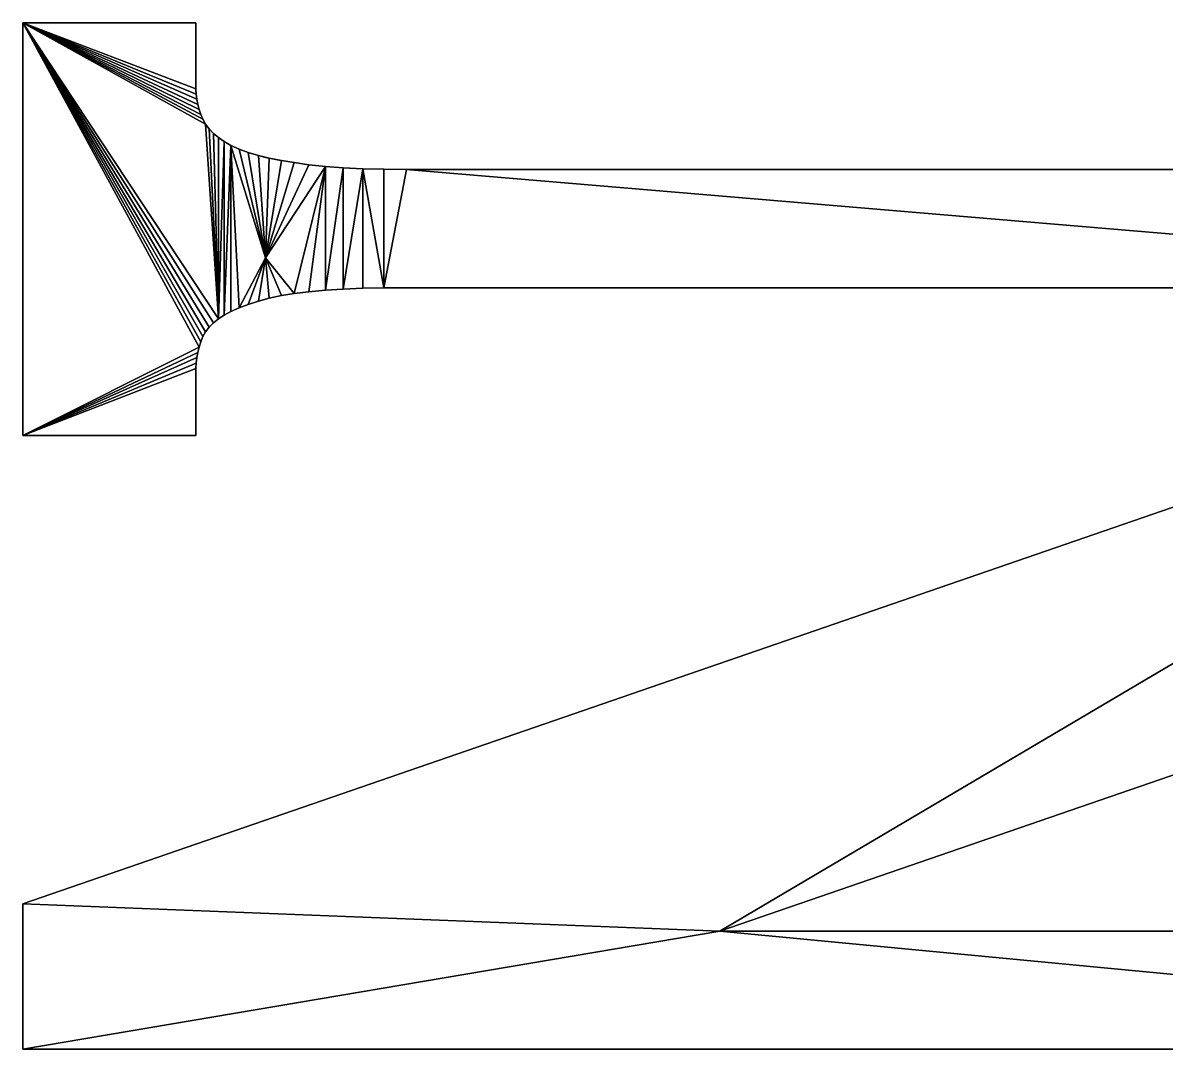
# Model space of a CAD drawing. Header units: inches. Extents: x 62 to 1153, y 3 to 780.
# Drawn here: x 405.471 to 408.956, y 211.148 to 214.278 of the extents above; entities that cross this region are included whole.
import ezdxf

# ---------------------------------------------------------------- set-up
doc = ezdxf.new("R2010")
doc.units = ezdxf.units.IN
doc.header["$MEASUREMENT"] = 0
doc.layers.add('ConstLine', color=6, linetype='Continuous')
doc.layers.add('ObjLayer', color=2, linetype='Continuous')

msp = doc.modelspace()

# ---------------------------------------------------------------- linework, layer by layer
at = {"layer": 'ConstLine'}
for points in [[(405.9979, 214.2776, 5), (405.4709, 214.2776, 5), (405.9979, 214.0766, 5)], [(406.0009, 214.0446, 5), (405.9989, 214.0606, 5), (405.4709, 214.2776, 5)], [(406.0009, 214.0446, 5), (405.4709, 214.2776, 5), (406.0039, 214.0286, 5)], [(406.0129, 213.9986, 5), (406.0079, 214.0136, 5), (405.4709, 214.2776, 5)], [(406.0039, 214.0286, 5), (405.4709, 214.2776, 5), (406.0079, 214.0136, 5)], [(406.0199, 213.9836, 5), (406.0129, 213.9986, 5), (405.4709, 214.2776, 5)], [(406.0279, 213.9686, 5), (406.0199, 213.9836, 5), (405.4709, 214.2776, 5)], [(405.4709, 214.2776, 5), (406.0669, 213.3746, 5), (406.0279, 213.9686, 5)], [(405.9989, 214.0606, 5), (405.9979, 214.0766, 5), (405.4709, 214.2776, 5)], [(406.0279, 213.3356, 5), (406.0389, 213.3496, 5), (405.4709, 214.2776, 5)], [(406.0519, 213.3626, 5), (406.0669, 213.3746, 5), (405.4709, 214.2776, 5)], [(406.0389, 213.3496, 5), (406.0519, 213.3626, 5), (405.4709, 214.2776, 5)], [(406.0279, 213.3356, 5), (405.4709, 214.2776, 5), (406.0199, 213.3206, 5)], [(406.0129, 213.3046, 5), (406.0199, 213.3206, 5), (405.4709, 214.2776, 5)], [(405.4709, 214.2776, 5), (405.9979, 214.2776, 5), (405.4709, 214.2776, 4)], [(405.9979, 214.2776, 5), (405.9979, 214.2776, 4), (405.4709, 214.2776, 4)], [(405.4709, 214.2776, 4), (405.4709, 213.0196, 4), (405.4709, 214.2776, 5)], [(405.4709, 213.0196, 4), (405.4709, 213.0196, 5), (405.4709, 214.2776, 5)], [(405.4709, 214.2776, 5), (406.0079, 213.2886, 5), (406.0129, 213.3046, 5)], [(405.4709, 214.2776, 5), (405.4709, 213.0196, 5), (406.0079, 213.2886, 5)], [(405.9979, 214.0766, 5), (405.9979, 214.0766, 4), (405.9979, 214.2776, 5)], [(405.9979, 214.2776, 4), (405.9979, 214.2776, 5), (405.9979, 214.0766, 4)], [(405.9981, 214.0726, 4), (405.9979, 214.0766, 4), (405.9979, 214.0766, 5)], [(405.9979, 214.0766, 5), (405.9989, 214.0606, 5), (405.9981, 214.0726, 4)], [(405.9989, 214.0606, 4), (405.9981, 214.0726, 4), (405.9989, 214.0606, 5)], [(405.9989, 214.0606, 4), (405.9989, 214.0606, 5), (406.0009, 214.0446, 5)], [(406.0009, 214.0446, 5), (406.0009, 214.0446, 4), (405.9989, 214.0606, 4)], [(406.0039, 214.0286, 4), (406.0009, 214.0446, 5), (406.0039, 214.0286, 5)], [(406.0009, 214.0446, 4), (406.0009, 214.0446, 5), (406.0039, 214.0286, 4)], [(406.0079, 214.0136, 5), (406.0079, 214.0136, 4), (406.0039, 214.0286, 5)], [(406.0039, 214.0286, 4), (406.0039, 214.0286, 5), (406.0079, 214.0136, 4)], [(406.0129, 213.9986, 4), (406.0079, 214.0136, 4), (406.0129, 213.9986, 5)], [(406.0079, 214.0136, 5), (406.0129, 213.9986, 5), (406.0079, 214.0136, 4)], [(406.0129, 213.9986, 4), (406.0129, 213.9986, 5), (406.0199, 213.9836, 5)], [(406.0199, 213.9836, 4), (406.0129, 213.9986, 4), (406.0199, 213.9836, 5)], [(406.0279, 213.9686, 4), (406.0199, 213.9836, 5), (406.0279, 213.9686, 5)], [(406.0279, 213.9686, 4), (406.0199, 213.9836, 4), (406.0199, 213.9836, 5)], [(406.0389, 213.9546, 5), (406.0279, 213.9686, 5), (406.0669, 213.3746, 5)], [(406.0279, 213.9686, 4), (406.0279, 213.9686, 5), (406.0389, 213.9546, 5)], [(406.0389, 213.9546, 4), (406.0279, 213.9686, 4), (406.0389, 213.9546, 5)], [(406.0519, 213.9406, 5), (406.0389, 213.9546, 5), (406.0669, 213.3746, 5)], [(406.0481, 213.9446, 4), (406.0389, 213.9546, 4), (406.0389, 213.9546, 5)], [(406.0389, 213.9546, 5), (406.0519, 213.9406, 5), (406.0481, 213.9446, 4)], [(406.0519, 213.9406, 4), (406.0481, 213.9446, 4), (406.0519, 213.9406, 5)], [(406.0519, 213.9406, 5), (406.0669, 213.3746, 5), (406.0669, 213.9276, 5)], [(406.0669, 213.9276, 5), (406.0669, 213.9276, 4), (406.0519, 213.9406, 5)], [(406.0519, 213.9406, 4), (406.0519, 213.9406, 5), (406.0669, 213.9276, 4)], [(406.0669, 213.9276, 5), (406.0669, 213.3746, 5), (406.0849, 213.9156, 5)], [(406.0849, 213.9156, 4), (406.0669, 213.9276, 5), (406.0849, 213.9156, 5)], [(406.0669, 213.9276, 5), (406.0849, 213.9156, 4), (406.0669, 213.9276, 4)], [(406.0849, 213.3866, 5), (406.0849, 213.9156, 5), (406.0669, 213.3746, 5)], [(406.0849, 213.9156, 5), (406.0849, 213.3866, 5), (406.1049, 213.9036, 5)], [(406.1049, 213.9036, 5), (406.1049, 213.9036, 4), (406.0849, 213.9156, 5)], [(406.0849, 213.9156, 4), (406.0849, 213.9156, 5), (406.1049, 213.9036, 4)], [(406.1049, 213.3976, 5), (406.1049, 213.9036, 5), (406.0849, 213.3866, 5)], [(406.1299, 213.8926, 5), (406.1049, 213.9036, 5), (406.2109, 213.5606, 5)], [(406.2109, 213.5606, 5), (406.1049, 213.9036, 5), (406.1299, 213.4086, 5)], [(406.1299, 213.4086, 5), (406.1049, 213.9036, 5), (406.1049, 213.3976, 5)], [(406.1299, 213.8926, 4), (406.1049, 213.9036, 4), (406.1299, 213.8926, 5)], [(406.1049, 213.9036, 5), (406.1299, 213.8926, 5), (406.1049, 213.9036, 4)], [(406.1579, 213.8826, 5), (406.1299, 213.8926, 5), (406.2109, 213.5606, 5)], [(406.1579, 213.8826, 4), (406.1299, 213.8926, 5), (406.1579, 213.8826, 5)], [(406.1299, 213.8926, 5), (406.1579, 213.8826, 4), (406.1299, 213.8926, 4)], [(406.1889, 213.8726, 5), (406.1579, 213.8826, 5), (406.2109, 213.5606, 5)], [(406.1579, 213.8826, 5), (406.1889, 213.8726, 5), (406.1579, 213.8826, 4)], [(406.1889, 213.8726, 4), (406.1579, 213.8826, 4), (406.1889, 213.8726, 5)], [(406.2219, 213.8646, 5), (406.1889, 213.8726, 5), (406.2109, 213.5606, 5)], [(406.2109, 213.8673, 4), (406.1889, 213.8726, 4), (406.1889, 213.8726, 5)], [(406.1889, 213.8726, 5), (406.2219, 213.8646, 5), (406.2109, 213.8673, 4)], [(406.2219, 213.8646, 4), (406.2109, 213.8673, 4), (406.2219, 213.8646, 5)], [(406.2589, 213.8576, 5), (406.2219, 213.8646, 5), (406.2109, 213.5606, 5)], [(406.2589, 213.8576, 5), (406.2109, 213.5606, 5), (406.2979, 213.8516, 5)], [(406.3429, 213.8446, 5), (406.2979, 213.8516, 5), (406.2109, 213.5606, 5)], [(406.3429, 213.8446, 5), (406.2109, 213.5606, 5), (406.3929, 213.8396, 5)], [(406.2219, 213.8646, 5), (406.2589, 213.8576, 5), (406.2569, 213.858, 4)], [(406.2219, 213.8646, 4), (406.2219, 213.8646, 5), (406.2569, 213.858, 4)], [(406.2589, 213.8576, 4), (406.2569, 213.858, 4), (406.2589, 213.8576, 5)], [(406.2979, 213.8516, 4), (406.2589, 213.8576, 4), (406.2979, 213.8516, 5)], [(406.2589, 213.8576, 5), (406.2979, 213.8516, 5), (406.2589, 213.8576, 4)], [(406.2979, 213.8516, 5), (406.3429, 213.8446, 5), (406.2979, 213.8516, 4)], [(406.3429, 213.8446, 5), (406.3429, 213.8446, 4), (406.2979, 213.8516, 4)], [(406.3429, 213.8446, 4), (406.3429, 213.8446, 5), (406.3929, 213.8396, 5)], [(406.3929, 213.8396, 4), (406.3429, 213.8446, 4), (406.3929, 213.8396, 5)], [(406.2979, 213.4526, 5), (406.3929, 213.8396, 5), (406.2109, 213.5606, 5)], [(406.2979, 213.4526, 5), (406.3429, 213.4576, 5), (406.3929, 213.8396, 5)], [(406.3429, 213.4576, 5), (406.3929, 213.4626, 5), (406.3929, 213.8396, 5)], [(406.3929, 213.8396, 5), (406.3929, 213.4626, 5), (406.4469, 213.8356, 5)], [(406.4469, 213.8356, 4), (406.3929, 213.8396, 5), (406.4469, 213.8356, 5)], [(406.4469, 213.8356, 4), (406.3929, 213.8396, 4), (406.3929, 213.8396, 5)], [(406.4469, 213.4656, 5), (406.4469, 213.8356, 5), (406.3929, 213.4626, 5)], [(406.4469, 213.8356, 5), (406.4469, 213.4656, 5), (406.5069, 213.8326, 5)], [(406.4469, 213.8356, 4), (406.4469, 213.8356, 5), (406.4669, 213.8346, 4)], [(406.5069, 213.8326, 5), (406.4669, 213.8346, 4), (406.4469, 213.8356, 5)], [(406.5069, 213.4686, 5), (406.5069, 213.8326, 5), (406.4469, 213.4656, 5)], [(406.5069, 213.8326, 4), (406.4669, 213.8346, 4), (406.5069, 213.8326, 5)], [(406.5709, 213.4696, 5), (406.5069, 213.8326, 5), (406.5069, 213.4686, 5)], [(406.5709, 213.8316, 5), (406.5069, 213.8326, 5), (406.5709, 213.4696, 5)], [(406.5709, 213.8316, 4), (406.5069, 213.8326, 4), (406.5069, 213.8326, 5)], [(406.5709, 213.8316, 4), (406.5069, 213.8326, 5), (406.5709, 213.8316, 5)], [(406.6399, 213.8306, 5), (406.5709, 213.8316, 5), (406.5709, 213.4696, 5)], [(406.6399, 213.8306, 4), (406.5709, 213.8316, 4), (406.5709, 213.8316, 5)], [(406.6399, 213.8306, 4), (406.5709, 213.8316, 5), (406.6399, 213.8306, 5)], [(406.5709, 213.4696, 5), (410.9159, 213.4696, 5), (406.6399, 213.8306, 5)], [(411.4079, 213.8306, 4), (406.6399, 213.8306, 4), (411.4079, 213.8306, 5)], [(411.4079, 213.8306, 5), (406.6399, 213.8306, 5), (410.9159, 213.4696, 5)], [(406.6399, 213.8306, 4), (406.6399, 213.8306, 5), (411.4079, 213.8306, 5)], [(406.1579, 213.4186, 5), (406.2109, 213.5606, 5), (406.1299, 213.4086, 5)], [(406.1579, 213.4186, 5), (406.1889, 213.4286, 5), (406.2109, 213.5606, 5)], [(406.1889, 213.4286, 5), (406.2219, 213.4376, 5), (406.2109, 213.5606, 5)], [(406.2589, 213.4456, 5), (406.2979, 213.4526, 5), (406.2109, 213.5606, 5)], [(406.2219, 213.4376, 5), (406.2589, 213.4456, 5), (406.2109, 213.5606, 5)], [(410.9159, 213.4696, 5), (410.9159, 213.4696, 4), (405.4709, 211.5906, 5)], [(405.4709, 211.5906, 4), (405.4709, 211.5906, 5), (410.9159, 213.4696, 4)], [(410.9159, 213.4696, 5), (405.4709, 211.5906, 5), (407.5949, 211.5076, 5)], [(406.3429, 213.4576, 5), (406.2979, 213.4526, 5), (406.3429, 213.4576, 4)], [(406.2979, 213.4526, 4), (406.3429, 213.4576, 4), (406.2979, 213.4526, 5)], [(406.3929, 213.4626, 4), (406.3929, 213.4626, 5), (406.3429, 213.4576, 5)], [(406.3429, 213.4576, 4), (406.3929, 213.4626, 4), (406.3429, 213.4576, 5)], [(406.4469, 213.4656, 4), (406.4469, 213.4656, 5), (406.3929, 213.4626, 5)], [(406.3929, 213.4626, 5), (406.3929, 213.4626, 4), (406.4469, 213.4656, 4)], [(406.5069, 213.4686, 5), (406.4469, 213.4656, 5), (406.4469, 213.4656, 4)], [(406.5069, 213.4686, 5), (406.4469, 213.4656, 4), (406.5069, 213.4686, 4)], [(406.5709, 213.4696, 4), (406.5709, 213.4696, 5), (406.5069, 213.4686, 5)], [(406.5709, 213.4696, 4), (406.5069, 213.4686, 5), (406.5069, 213.4686, 4)], [(410.9159, 213.4696, 5), (406.5709, 213.4696, 5), (406.5709, 213.4696, 4)], [(410.9159, 213.4696, 5), (406.5709, 213.4696, 4), (410.9159, 213.4696, 4)], [(407.5949, 211.5076, 5), (412.5339, 213.2096, 5), (410.9159, 213.4696, 5)], [(406.1579, 213.4186, 5), (406.1579, 213.4186, 4), (406.1889, 213.4286, 5)], [(406.1889, 213.4286, 4), (406.1889, 213.4286, 5), (406.1579, 213.4186, 4)], [(406.1889, 213.4286, 5), (406.2109, 213.4346, 4), (406.2219, 213.4376, 5)], [(406.1889, 213.4286, 4), (406.2109, 213.4346, 4), (406.1889, 213.4286, 5)], [(406.2219, 213.4376, 4), (406.2219, 213.4376, 5), (406.2109, 213.4346, 4)], [(406.2219, 213.4376, 5), (406.2219, 213.4376, 4), (406.2589, 213.4456, 5)], [(406.2589, 213.4456, 5), (406.2219, 213.4376, 4), (406.2589, 213.4456, 4)], [(406.2589, 213.4456, 4), (406.2979, 213.4526, 4), (406.2589, 213.4456, 5)], [(406.2979, 213.4526, 5), (406.2589, 213.4456, 5), (406.2979, 213.4526, 4)], [(406.0849, 213.3866, 4), (406.1049, 213.3976, 5), (406.0849, 213.3866, 5)], [(406.1049, 213.3976, 4), (406.1049, 213.3976, 5), (406.0849, 213.3866, 4)], [(406.1299, 213.4086, 4), (406.1299, 213.4086, 5), (406.1049, 213.3976, 5)], [(406.1049, 213.3976, 5), (406.1049, 213.3976, 4), (406.1299, 213.4086, 4)], [(406.1579, 213.4186, 5), (406.1299, 213.4086, 5), (406.1299, 213.4086, 4)], [(406.1579, 213.4186, 4), (406.1579, 213.4186, 5), (406.1299, 213.4086, 4)], [(406.0519, 213.3626, 4), (406.0519, 213.3626, 5), (406.0389, 213.3496, 4)], [(406.0389, 213.3496, 5), (406.0389, 213.3496, 4), (406.0519, 213.3626, 5)], [(406.0669, 213.3746, 4), (406.0669, 213.3746, 5), (406.0519, 213.3626, 5)], [(406.0519, 213.3626, 5), (406.0519, 213.3626, 4), (406.0669, 213.3746, 4)], [(406.0669, 213.3746, 4), (406.0849, 213.3866, 4), (406.0669, 213.3746, 5)], [(406.0849, 213.3866, 5), (406.0669, 213.3746, 5), (406.0849, 213.3866, 4)], [(406.0129, 213.3046, 4), (406.0199, 213.3206, 4), (406.0129, 213.3046, 5)], [(406.0199, 213.3206, 5), (406.0129, 213.3046, 5), (406.0199, 213.3206, 4)], [(406.0199, 213.3206, 5), (406.0199, 213.3206, 4), (406.0279, 213.3356, 5)], [(406.0279, 213.3356, 4), (406.0279, 213.3356, 5), (406.0199, 213.3206, 4)], [(406.0279, 213.3356, 4), (406.0389, 213.3496, 4), (406.0279, 213.3356, 5)], [(406.0389, 213.3496, 5), (406.0279, 213.3356, 5), (406.0389, 213.3496, 4)], [(406.0039, 213.2726, 5), (406.0079, 213.2886, 5), (405.4709, 213.0196, 5)], [(406.0079, 213.2886, 4), (406.0079, 213.2886, 5), (406.0039, 213.2726, 5)], [(406.0079, 213.2886, 4), (406.0039, 213.2726, 5), (406.0039, 213.2726, 4)], [(406.0129, 213.3046, 5), (406.0079, 213.2886, 5), (406.0079, 213.2886, 4)], [(406.0129, 213.3046, 5), (406.0079, 213.2886, 4), (406.0129, 213.3046, 4)], [(406.0009, 213.2566, 5), (406.0039, 213.2726, 5), (405.4709, 213.0196, 5)], [(405.9989, 213.2396, 5), (406.0009, 213.2566, 5), (405.4709, 213.0196, 5)], [(406.0009, 213.2566, 4), (406.0009, 213.2566, 5), (405.9989, 213.2396, 5)], [(406.0009, 213.2566, 4), (405.9989, 213.2396, 5), (405.9989, 213.2396, 4)], [(406.0039, 213.2726, 4), (406.0039, 213.2726, 5), (406.0009, 213.2566, 5)], [(406.0039, 213.2726, 4), (406.0009, 213.2566, 5), (406.0009, 213.2566, 4)], [(405.9979, 213.2236, 5), (405.9989, 213.2396, 5), (405.4709, 213.0196, 5)], [(405.9979, 213.0196, 5), (405.9979, 213.2236, 5), (405.4709, 213.0196, 5)], [(405.9989, 213.2396, 4), (405.9989, 213.2396, 5), (405.9979, 213.2236, 5)], [(405.9989, 213.2396, 4), (405.9979, 213.2236, 5), (405.9979, 213.2236, 4)], [(405.9979, 213.2236, 4), (405.9979, 213.2236, 5), (405.9979, 213.0196, 5)], [(405.9979, 213.2236, 4), (405.9979, 213.0196, 5), (405.9979, 213.0196, 4)], [(412.5339, 213.2096, 4), (412.5339, 213.2096, 5), (407.5949, 211.5076, 5)], [(407.5949, 211.5076, 5), (407.5949, 211.5076, 4), (412.5339, 213.2096, 4)], [(405.9979, 213.0196, 4), (405.9979, 213.0196, 5), (405.4709, 213.0196, 5)], [(405.9979, 213.0196, 4), (405.4709, 213.0196, 5), (405.4709, 213.0196, 4)], [(405.4709, 211.1476, 4), (405.4709, 211.5906, 5), (405.4709, 211.5906, 4)], [(405.4709, 211.1476, 4), (405.4709, 211.1476, 5), (405.4709, 211.5906, 5)], [(405.4709, 211.5906, 5), (405.4709, 211.1476, 5), (407.5949, 211.5076, 5)], [(411.3649, 211.1476, 5), (407.5949, 211.5076, 5), (405.4709, 211.1476, 5)], [(407.5949, 211.5076, 5), (411.4079, 211.5076, 5), (407.5949, 211.5076, 4)], [(411.4079, 211.5076, 4), (407.5949, 211.5076, 4), (411.4079, 211.5076, 5)], [(411.4079, 211.5076, 5), (407.5949, 211.5076, 5), (411.3649, 211.1476, 5)], [(411.3649, 211.1476, 5), (405.4709, 211.1476, 5), (408.5149, 211.1476, 4)], [(405.4709, 211.1476, 5), (405.4709, 211.1476, 4), (408.5149, 211.1476, 4)], [(411.3649, 211.1476, 4), (411.3649, 211.1476, 5), (408.5149, 211.1476, 4)]]:
    msp.add_3dface(points, dxfattribs=at)
at = {"layer": 'ObjLayer'}
for p, q in [((405.9979, 214.2776, 4), (405.4709, 214.2776, 5)), ((405.4709, 214.2776, 5), (405.4709, 213.0196, 5)), ((405.9979, 214.0766, 4), (405.9979, 214.2776, 4)), ((405.9989, 214.0606, 4), (405.9979, 214.0766, 4)), ((406.0009, 214.0446, 4), (405.9989, 214.0606, 4)), ((406.0039, 214.0286, 4), (406.0009, 214.0446, 4)), ((406.0079, 214.0136, 4), (406.0039, 214.0286, 4)), ((406.0129, 213.9986, 4), (406.0079, 214.0136, 4)), ((406.0199, 213.9836, 4), (406.0129, 213.9986, 4)), ((406.0279, 213.9686, 4), (406.0199, 213.9836, 4)), ((406.0389, 213.9546, 4), (406.0279, 213.9686, 4)), ((406.0519, 213.9406, 4), (406.0389, 213.9546, 4)), ((406.0669, 213.9276, 4), (406.0519, 213.9406, 4)), ((406.0849, 213.9156, 4), (406.0669, 213.9276, 4)), ((406.1049, 213.9036, 5), (406.0849, 213.9156, 4)), ((406.1299, 213.8926, 4), (406.1049, 213.9036, 5)), ((406.1579, 213.8826, 4), (406.1299, 213.8926, 4)), ((406.1889, 213.8726, 4), (406.1579, 213.8826, 4)), ((406.2219, 213.8646, 4), (406.1889, 213.8726, 4)), ((406.2589, 213.8576, 4), (406.2219, 213.8646, 4)), ((406.2979, 213.8516, 4), (406.2589, 213.8576, 4)), ((406.3429, 213.8446, 4), (406.2979, 213.8516, 4)), ((406.3929, 213.8396, 4), (406.3429, 213.8446, 4)), ((406.4469, 213.8356, 4), (406.3929, 213.8396, 4)), ((406.5069, 213.8326, 4), (406.4469, 213.8356, 4)), ((406.5709, 213.8316, 4), (406.5069, 213.8326, 4)), ((406.6399, 213.8306, 4), (406.5709, 213.8316, 4)), ((411.4079, 213.8306, 4), (406.6399, 213.8306, 4)), ((410.9159, 213.4696, 5), (405.4709, 211.5906, 4)), ((406.2979, 213.4526, 4), (406.3429, 213.4576, 4)), ((406.3429, 213.4576, 4), (406.3929, 213.4626, 4)), ((406.3929, 213.4626, 4), (406.4469, 213.4656, 4)), ((406.4469, 213.4656, 4), (406.5069, 213.4686, 4)), ((406.5069, 213.4686, 4), (406.5709, 213.4696, 4)), ((406.5709, 213.4696, 4), (410.9159, 213.4696, 5)), ((406.1579, 213.4186, 4), (406.1889, 213.4286, 4)), ((406.1889, 213.4286, 4), (406.2219, 213.4376, 4)), ((406.2219, 213.4376, 4), (406.2589, 213.4456, 4)), ((406.2589, 213.4456, 4), (406.2979, 213.4526, 4)), ((406.0849, 213.3866, 4), (406.1049, 213.3976, 4)), ((406.1049, 213.3976, 4), (406.1299, 213.4086, 4)), ((406.1299, 213.4086, 4), (406.1579, 213.4186, 4)), ((406.0389, 213.3496, 4), (406.0519, 213.3626, 4)), ((406.0519, 213.3626, 4), (406.0669, 213.3746, 4)), ((406.0669, 213.3746, 4), (406.0849, 213.3866, 4)), ((406.0129, 213.3046, 4), (406.0199, 213.3206, 4)), ((406.0199, 213.3206, 4), (406.0279, 213.3356, 4)), ((406.0279, 213.3356, 4), (406.0389, 213.3496, 4)), ((406.0039, 213.2726, 4), (406.0079, 213.2886, 4)), ((406.0079, 213.2886, 4), (406.0129, 213.3046, 4)), ((405.9989, 213.2396, 4), (406.0009, 213.2566, 4)), ((406.0009, 213.2566, 4), (406.0039, 213.2726, 4)), ((405.9979, 213.2236, 4), (405.9989, 213.2396, 4)), ((405.9979, 213.0196, 5), (405.9979, 213.2236, 4)), ((407.5949, 211.5076, 5), (412.5339, 213.2096)), ((405.4709, 213.0196, 5), (405.9979, 213.0196, 5)), ((405.4709, 211.5906, 4), (405.4709, 211.1476, 4)), ((411.4079, 211.5076, 4), (407.5949, 211.5076, 5)), ((405.4709, 211.1476, 4), (411.3649, 211.1476, 4))]:
    msp.add_line(p, q, dxfattribs=at)

doc.saveas('drawing.dxf')
